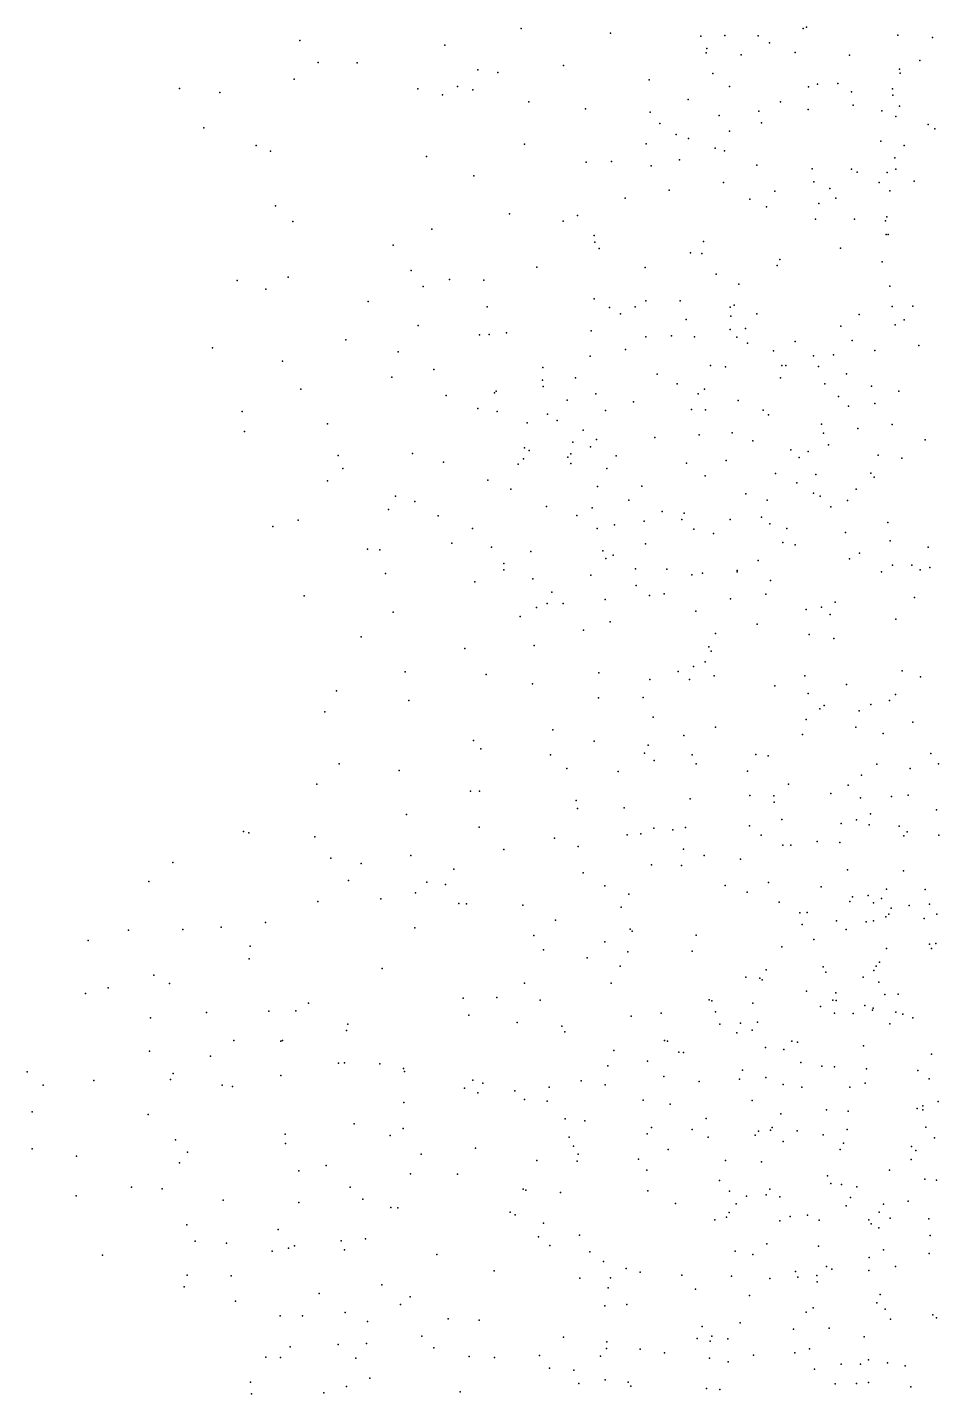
# Model space of a CAD drawing. Header units: metres. Extents: x -23.9 to 23.9, y -28.5 to 28.5.
# Drawn here: x -20.92 to -16.44, y 0.01 to 6.72 of the extents above; entities that cross this region are included whole.
import ezdxf

# ---------------------------------------------------------------- set-up
doc = ezdxf.new("R2010")
doc.units = ezdxf.units.M

msp = doc.modelspace()

# ---------------------------------------------------------------- linework, layer by layer
for p in [(-18.4946, 6.7185, -8.2096), (-17.1097, 6.7187, -8.3018), (-17.0937, 6.7243, 5.8687), (-19.5832, 6.659, -5.8795), (-18.0557, 6.6961, -8.9426), (-17.6125, 6.6803, -8.9571), (-17.4942, 6.6838, -3.307), (-17.3309, 6.6821, -7.4674), (-17.2749, 6.6479, -8.7238), (-16.6441, 6.6856, 5.3683), (-16.4739, 6.6745, -3.9175), (-18.8695, 6.636, -2.6265), (-17.5867, 6.5998, 6.7936), (-17.5827, 6.62, -4.6125), (-17.4142, 6.5893, 6.4244), (-17.1495, 6.6008, -0.5642), (-16.8818, 6.5879, -4.253), (-19.4924, 6.5516, -4.5759), (-19.3013, 6.5495, -2.6131), (-18.7084, 6.5159, -3.2587), (-18.2865, 6.5371, -3.5348), (-16.6361, 6.519, 9.2444), (-16.5368, 6.5607, -3.5916), (-19.6105, 6.4695, -3.1793), (-18.6092, 6.5019, -3.7475), (-17.8657, 6.4663, -4.7831), (-17.5535, 6.498, -7.6899), (-17.0388, 6.4455, 6.5889), (-16.9392, 6.4478, 5.5464), (-16.6329, 6.4994, -7.0113), (-20.1729, 6.4239, -5.2083), (-19.9752, 6.4045, -4.764), (-19.0033, 6.4225, -5.7451), (-18.881, 6.3932, -2.9729), (-18.8082, 6.4345, -5.3784), (-18.733, 6.4176, -4.3211), (-17.472, 6.4343, -4.2086), (-17.084, 6.4318, -7.0881), (-16.8727, 6.4077, -0.7393), (-16.671, 6.4225, 8.8497), (-16.6692, 6.3911, 2.1607), (-18.4567, 6.3576, -4.6776), (-18.1792, 6.3234, -7.8536), (-17.862, 6.3083, -8.8585), (-17.6748, 6.3691, -3.7698), (-17.3278, 6.3118, -3.337), (-17.2208, 6.3582, -8.3934), (-17.0843, 6.3202, 5.8972), (-16.8635, 6.3422, -3.8182), (-16.7233, 6.3138, 6.5963), (-16.6365, 6.3367, -1.4022), (-17.814, 6.2512, 6.0869), (-17.5228, 6.2909, 7.2139), (-17.3137, 6.2551, -7.3254), (-16.6541, 6.2866, 2.9787), (-16.4952, 6.2472, -6.7856), (-20.0546, 6.2308, -5.6039), (-17.7335, 6.1986, -4.4641), (-17.6726, 6.1788, -4.0956), (-17.4711, 6.2146, 5.9912), (-16.4629, 6.2258, 5.3993), (-19.7968, 6.1436, -5.8139), (-19.7263, 6.1165, -4.6701), (-18.4781, 6.1502, -4.3831), (-17.8802, 6.1519, -7.8879), (-17.5425, 6.1316, -8.5836), (-17.4968, 6.1173, -8.0965), (-16.7282, 6.1651, -7.0367), (-16.6138, 6.144, -8.3167), (-18.9596, 6.0897, -4.9213), (-18.1765, 6.0616, 6.5184), (-18.0505, 6.0658, -8.4312), (-17.8557, 6.0436, 7.2042), (-17.7172, 6.0738, -3.3016), (-17.3372, 6.0472, -3.9574), (-16.6594, 6.0833, -1.6749), (-18.727, 5.9949, -3.6335), (-17.066, 6.0288, -1.9403), (-16.8718, 6.0275, 5.8612), (-16.8435, 6.0131, 6.2347), (-16.6962, 6.0114, -3.1558), (-16.6539, 6.0281, -3.5447), (-17.7678, 5.9254, -3.6892), (-17.5005, 5.9619, -2.8962), (-17.2493, 5.9189, 5.9819), (-17.0572, 5.9663, 3.2339), (-16.9791, 5.9328, -4.0049), (-16.7358, 5.9615, 3.1056), (-16.6845, 5.9217, 1.9489), (-16.5648, 5.9695, 5.659), (-19.7027, 5.848, -4.898), (-17.984, 5.8845, 6.1279), (-17.371, 5.8809, 2.7131), (-17.2904, 5.8422, -2.412), (-17.0328, 5.8584, 2.4972), (-16.9488, 5.8859, 7.0181), (-19.6169, 5.7712, -5.9095), (-18.5519, 5.8083, -3.2334), (-18.289, 5.7725, -4.1792), (-18.2182, 5.8001, -3.3751), (-17.0485, 5.7819, -7.8047), (-16.8567, 5.7815, 3.453), (-16.7055, 5.7742, -7.9942), (-16.6993, 5.7941, -2.8917), (-18.9333, 5.7325, -5.6689), (-16.7014, 5.7073, -7.6465), (-16.6919, 5.7073, -1.5608), (-19.1246, 5.6542, -3.4818), (-18.1357, 5.7017, 6.4627), (-18.1336, 5.6691, 7.4092), (-18.1118, 5.6375, 6.9075), (-17.5992, 5.6726, 3.1924), (-16.9257, 5.6405, 6.3975), (-17.6632, 5.6162, 2.8213), (-17.6067, 5.6129, 6.0214), (-17.2238, 5.5836, 6.1036), (-16.722, 5.5725, 2.1238), (-19.0356, 5.5307, -5.1979), (-18.4184, 5.5465, 7.2257), (-17.8857, 5.544, 6.2083), (-17.5368, 5.5116, 7.4608), (-17.2371, 5.5545, -1.7306), (-19.8902, 5.4817, -5.9801), (-19.7493, 5.4385, -5.2278), (-19.6396, 5.4978, -6.2389), (-18.9762, 5.4521, -4.2708), (-18.8464, 5.4856, -6.087), (-18.679, 5.4829, -3.064), (-17.4255, 5.4633, -2.3292), (-16.6839, 5.4529, 3.5365), (-19.2471, 5.378, -3.8638), (-18.1364, 5.3907, 6.6737), (-17.8822, 5.3812, -3.3414), (-17.7135, 5.3817, -3.0435), (-18.6618, 5.3517, -4.4127), (-18.0612, 5.3478, 15.4709), (-18.0066, 5.3174, -4.123), (-17.9344, 5.3513, 7.8394), (-17.4687, 5.3506, -3.9944), (-17.4653, 5.3058, 15.6977), (-17.4492, 5.3597, 12.7099), (-17.3378, 5.3166, 7.2667), (-16.8351, 5.3144, -3.9143), (-16.6716, 5.3528, 16.2154), (-16.57, 5.3542, -3.449), (-19.0009, 5.2595, -3.1975), (-18.1515, 5.2341, 14.2181), (-17.684, 5.2891, 15.966), (-17.4679, 5.2406, 3.5053), (-17.3921, 5.2456, 6.7612), (-16.9251, 5.257, 12.2235), (-16.6584, 5.2632, 16.7206), (-16.6141, 5.2879, 11.5638), (-19.3564, 5.1902, -6.4002), (-18.7, 5.214, -5.4384), (-18.6522, 5.2157, -5.8024), (-18.5665, 5.2242, 6.9666), (-17.8822, 5.2042, -3.6506), (-17.7559, 5.2086, 13.339), (-17.6432, 5.2038, 15.138), (-17.4358, 5.2029, 7.6334), (-17.3834, 5.1728, 2.3833), (-17.1494, 5.1815, -3.9442), (-16.8693, 5.1864, -1.5931), (-20.0109, 5.1507, -5.5727), (-19.0995, 5.1302, -4.1209), (-18.1561, 5.1094, 13.1315), (-17.9821, 5.142, 13.8321), (-17.2553, 5.1361, 12.4978), (-17.0589, 5.1118, -2.9955), (-16.9613, 5.1154, 2.3209), (-16.7582, 5.1373, -2.8075), (-16.5418, 5.1613, 15.8465), (-19.6682, 5.0856, -5.1142), (-18.9237, 5.0437, -6.2451), (-18.3882, 5.0534, 15.4302), (-17.5648, 5.0642, -3.562), (-17.4906, 5.0564, -3.1818), (-17.2147, 5.0628, 15.5661), (-17.195, 5.0629, -1.8886), (-17.035, 5.0582, 16.4371), (-19.1302, 5.0065, -3.424), (-18.391, 4.9918, 7.7691), (-18.2287, 5.0023, 13.5492), (-17.8273, 5.0213, 7.9113), (-17.7288, 4.9731, 16.2371), (-17.2213, 5.0037, 11.985), (-17.0031, 4.9737, -3.3924), (-16.8975, 5.0234, 11.4054), (-19.5777, 4.948, -6.309), (-18.8643, 4.9159, 14.0881), (-18.626, 4.9301, 13.6191), (-18.6175, 4.9367, 7.4242), (-18.3877, 4.9604, 15.8923), (-18.1286, 4.925, -3.39), (-17.6252, 4.924, 3.3839), (-17.595, 4.9477, 12.2186), (-16.9358, 4.9117, -2.5442), (-16.7736, 4.9618, 16.9147), (-16.6398, 4.9367, 12.6005), (-19.8654, 4.8374, -5.9846), (-18.7083, 4.8518, -4.2128), (-18.613, 4.837, 7.0855), (-18.2695, 4.8937, 14.6935), (-18.08, 4.8425, -3.7163), (-17.9433, 4.8852, 12.2541), (-17.6584, 4.8482, 14.251), (-17.5888, 4.8465, 3.0263), (-17.4294, 4.8924, 3.8433), (-17.3053, 4.8446, 16.0585), (-16.887, 4.8632, 15.8557), (-16.7572, 4.8766, 3.4054), (-19.4471, 4.777, -3.0901), (-18.4654, 4.7822, -6.1472), (-18.366, 4.8245, -5.3716), (-18.318, 4.7938, -4.0785), (-17.2792, 4.822, 2.5663), (-17.0192, 4.7758, 16.7296), (-16.6719, 4.774, -1.4632), (-19.8547, 4.7388, -5.6069), (-18.1898, 4.7454, 7.9953), (-18.1244, 4.6998, -6.007), (-17.8389, 4.7099, 14.6026), (-17.6199, 4.7237, 6.7125), (-17.4586, 4.7329, 15.0099), (-17.0096, 4.731, 3.6737), (-16.8404, 4.7543, 2.65), (-16.5099, 4.6988, -2.1803), (-19.0294, 4.6321, -2.6896), (-18.478, 4.6591, -3.1763), (-18.4552, 4.6458, 15.3769), (-18.2405, 4.6871, 15.0666), (-18.155, 4.6639, 8.5015), (-17.3573, 4.6933, 7.1955), (-17.1699, 4.6499, 13.344), (-17.0855, 4.641, 2.9258), (-16.9855, 4.6737, -1.2672), (-19.3939, 4.6211, -3.7335), (-18.8764, 4.5883, 13.7526), (-18.5091, 4.5788, 13.435), (-18.4828, 4.6045, -5.1188), (-18.2656, 4.6139, 12.5495), (-18.2517, 4.5823, 7.6803), (-18.2505, 4.6295, 16.1249), (-18.0286, 4.6199, 3.31), (-17.6833, 4.5837, 16.2696), (-17.4874, 4.5978, 13.5217), (-17.1296, 4.6123, 11.5356), (-16.7404, 4.6237, -0.8549), (-16.6253, 4.6084, -1.7705), (-19.4459, 4.4979, -5.7555), (-19.3704, 4.558, -2.7518), (-18.6582, 4.5008, -2.7474), (-18.0745, 4.5572, 3.8339), (-17.5914, 4.5221, 13.9503), (-17.2454, 4.5336, 12.274), (-17.047, 4.5285, -1.6075), (-16.7777, 4.5349, 16.9357), (-16.7606, 4.5146, 11.3127), (-18.5452, 4.4567, 8.2644), (-18.1206, 4.4688, 13.3127), (-17.9025, 4.4716, 6.8287), (-17.3909, 4.4333, 16.0717), (-17.1402, 4.4874, 4.1114), (-17.0585, 4.4368, 13.0546), (-16.8484, 4.4561, 12.5316), (-19.112, 4.4225, -3.9395), (-19.0171, 4.3955, -6.2199), (-18.3708, 4.3707, 15.7952), (-18.1455, 4.364, 14.7282), (-17.966, 4.4025, 16.2006), (-17.287, 4.4025, 15.2827), (-17.0256, 4.4215, 16.5776), (-16.974, 4.3687, 16.1109), (-16.8925, 4.4007, 3.2869), (-19.5907, 4.3039, -2.8813), (-19.1471, 4.3571, -5.3467), (-18.9035, 4.3258, 14.1816), (-18.2212, 4.3267, -5.1213), (-17.8903, 4.2986, -5.7993), (-17.8015, 4.346, 7.4026), (-17.705, 4.3078, 14.3867), (-17.694, 4.3379, 15.0451), (-17.4683, 4.3074, 4.264), (-17.3145, 4.3184, 8.0506), (-19.7145, 4.2728, -3.3522), (-18.7345, 4.2637, 13.6698), (-18.1211, 4.2628, 8.8034), (-18.0372, 4.281, 3.1361), (-17.6461, 4.2594, 2.8975), (-17.5506, 4.2379, 12.3809), (-17.273, 4.2856, 15.6111), (-17.1906, 4.2624, 12.6389), (-16.9009, 4.2436, 11.5544), (-16.6932, 4.293, -1.9515), (-19.2497, 4.1622, -5.6471), (-18.8354, 4.1913, -3.9293), (-18.6402, 4.1719, 8.0395), (-17.885, 4.1877, 12.4943), (-17.2087, 4.1939, -5.8827), (-17.1492, 4.1828, -0.9004), (-16.6825, 4.2022, 16.7449), (-16.496, 4.1717, 12.3511), (-19.1891, 4.1586, -6.0014), (-18.4483, 4.1501, 7.656), (-18.0945, 4.1538, 15.3288), (-18.0797, 4.1155, -6.1743), (-18.0428, 4.1322, 15.8771), (-17.3308, 4.1052, 8.4277), (-16.8825, 4.1136, -5.8234), (-16.8331, 4.1425, 3.6587), (-19.1618, 4.0419, -2.6336), (-18.5805, 4.0912, 8.4587), (-18.5796, 4.0608, -2.789), (-18.1525, 4.0337, 13.6635), (-17.933, 4.0656, 4.0801), (-17.7786, 4.064, 8.8065), (-17.6565, 4.0359, 12.9746), (-17.6039, 4.0445, -5.9818), (-17.4338, 4.051, 7.7093), (-17.4334, 4.0568, -5.5293), (-16.7245, 4.0508, 12.0631), (-16.6703, 4.0837, -0.6097), (-16.576, 4.0833, 16.135), (-16.5347, 4.06, -5.4364), (-16.4877, 4.0721, 11.7415), (-18.7226, 4.0005, -5.0861), (-18.4381, 4.0162, 14.4553), (-17.9294, 3.9838, 13.9283), (-17.2703, 4.0072, -1.3557), (-19.5612, 3.9325, -3.5622), (-18.3672, 3.8951, 13.9676), (-18.3442, 3.9503, -5.1379), (-18.2892, 3.8949, 8.7102), (-18.0822, 3.9147, 3.4232), (-17.8648, 3.9335, 7.4852), (-17.7926, 3.9419, 3.0365), (-17.4661, 3.9172, 4.2387), (-17.2925, 3.9408, 8.1242), (-16.9517, 3.9016, -1.8398), (-16.5624, 3.9242, -1.9575), (-19.1243, 3.852, -5.7272), (-18.5007, 3.8314, -3.3598), (-18.4201, 3.8755, -6.2579), (-17.6368, 3.8563, 9.0703), (-17.0955, 3.8657, 4.4705), (-17.0201, 3.8768, 3.8797), (-16.9777, 3.8409, -5.308), (-18.1895, 3.7643, -5.9887), (-18.0575, 3.8053, -5.6548), (-17.3353, 3.7934, -5.247), (-16.655, 3.8178, -6.1391), (-19.2812, 3.7308, -3.6336), (-17.5402, 3.7468, 4.5721), (-17.0805, 3.7424, 3.4202), (-16.9593, 3.7232, -6.4645), (-18.7726, 3.6739, -5.4075), (-18.4308, 3.6889, 7.8598), (-17.5737, 3.6827, 3.2164), (-17.561, 3.6601, -6.4268), (-19.0645, 3.5586, -2.9465), (-17.7235, 3.5601, -5.4149), (-17.6485, 3.585, 7.8233), (-17.5903, 3.6076, 3.8125), (-16.6233, 3.5636, 4.3855), (-18.6668, 3.5465, -2.9912), (-18.4395, 3.5006, -3.71), (-18.114, 3.5546, 8.5355), (-17.863, 3.5207, 9.3977), (-17.6677, 3.5214, 6.3993), (-17.5465, 3.5391, 5.9346), (-17.2485, 3.4907, -0.674), (-17.1017, 3.5389, 9.3446), (-16.896, 3.4963, 9.0457), (-16.5325, 3.5352, -0.4036), (-19.4028, 3.4657, -3.2802), (-18.1152, 3.4313, 8.1443), (-17.8962, 3.4333, 5.998), (-17.0858, 3.4532, 4.9671), (-16.656, 3.4486, 4.7122), (-19.46, 3.3623, -3.6116), (-19.0477, 3.4189, -3.9754), (-17.0277, 3.3773, 6.0574), (-17.0058, 3.3942, 8.4761), (-16.834, 3.3684, 3.7839), (-16.7778, 3.3994, -6.3914), (-16.6859, 3.4185, -1.5152), (-17.8461, 3.3365, -6.0487), (-17.095, 3.3248, 6.5073), (-16.5702, 3.3116, 4.0903), (-18.7296, 3.2214, -4.0784), (-18.3396, 3.2741, -3.0657), (-17.6962, 3.2466, 9.5654), (-17.5409, 3.2867, -5.3036), (-17.1121, 3.2522, -1.3778), (-16.8507, 3.2869, 5.1584), (-16.7167, 3.257, -0.1828), (-18.6929, 3.1803, -2.7729), (-18.1358, 3.2183, 9.1914), (-17.8887, 3.1596, 6.6691), (-17.8709, 3.1982, 4.5182), (-16.483, 3.1579, 4.5009), (-19.389, 3.1069, -3.8828), (-18.3511, 3.1513, -3.8558), (-17.8414, 3.1243, 4.0981), (-17.6547, 3.1519, 8.2312), (-17.6352, 3.1077, 5.5236), (-17.3424, 3.1526, -6.4385), (-17.2812, 3.1469, 5.5678), (-16.7484, 3.1055, 5.5974), (-16.4441, 3.108, -2.1073), (-19.095, 3.0752, -4.0772), (-18.27, 3.0849, 5.5248), (-18.0185, 3.07, 8.4602), (-17.3835, 3.0706, -1.0966), (-16.8227, 3.0514, 9.674), (-16.584, 3.0845, -1.7433), (-19.4995, 3.0076, -3.1265), (-18.7442, 2.9732, 6.1824), (-18.7004, 2.9724, 6.7993), (-17.1816, 3.0077, 5.0375), (-16.9738, 2.9609, 8.5436), (-16.8879, 3.0028, -5.5027), (-16.5931, 2.9535, 9.9439), (-18.2245, 2.9267, 6.9133), (-18.2184, 2.8874, 5.1975), (-17.9883, 2.891, 9.2942), (-17.6655, 2.936, 4.7794), (-17.3716, 2.9519, 9.5359), (-17.2544, 2.9503, -5.4554), (-17.2516, 2.9183, 3.7098), (-16.8279, 2.9407, 6.0579), (-16.6756, 2.9465, 8.8352), (-19.0583, 2.8578, -2.7866), (-17.2152, 2.8347, -6.0437), (-16.8473, 2.8322, -0.1913), (-16.7783, 2.8614, 2.0692), (-16.4542, 2.8811, 0.8359), (-19.8592, 2.7757, 7.915), (-19.8329, 2.7686, 7.4312), (-18.7009, 2.7964, 7.5453), (-17.9747, 2.7594, 8.65), (-17.9079, 2.7634, 5.1405), (-17.8425, 2.7908, 6.8495), (-17.7493, 2.784, 4.2972), (-17.6882, 2.7947, -0.2712), (-17.3731, 2.8021, -0.14), (-17.3164, 2.7574, 7.1219), (-16.9229, 2.8136, 6.6928), (-16.7854, 2.8073, 1.6181), (-16.6373, 2.8019, 4.3296), (-16.615, 2.7531, -2.0352), (-16.5993, 2.774, 0.525), (-16.4438, 2.757, 5.7933), (-19.508, 2.7494, 7.56), (-18.5809, 2.6867, 8.0954), (-18.3317, 2.7428, -3.1192), (-18.2152, 2.7019, 7.5377), (-17.6972, 2.688, 9.3274), (-17.2087, 2.7087, -1.2213), (-17.1695, 2.7074, 4.8519), (-17.0406, 2.7267, 9.1593), (-16.9295, 2.7204, 9.6159), (-20.2056, 2.6234, 7.9264), (-19.4295, 2.6442, 7.9706), (-19.2808, 2.6173, -3.7794), (-19.0372, 2.6571, 6.2636), (-17.5967, 2.6574, 0.2045), (-17.418, 2.6397, 8.5164), (-18.8256, 2.5899, -3.9419), (-18.1897, 2.5718, 7.1453), (-17.8551, 2.6119, 8.996), (-17.708, 2.6076, -0.6869), (-16.8916, 2.5868, 4.4386), (-16.6166, 2.5814, -0.334), (-20.3248, 2.5301, 7.5212), (-19.343, 2.5349, -3.4036), (-18.9592, 2.527, 8.0904), (-18.8662, 2.5145, 7.1139), (-18.0835, 2.5084, -3.825), (-17.4922, 2.5092, 8.9651), (-17.2804, 2.5252, 4.2015), (-17.0218, 2.5027, 2.2034), (-16.7005, 2.4923, 5.9685), (-16.5106, 2.4905, -1.3879), (-19.4932, 2.4315, 8.2371), (-19.185, 2.4443, 7.8118), (-19.0135, 2.4745, -3.0648), (-18.8017, 2.4221, 5.8624), (-18.7633, 2.4201, 5.4735), (-17.9658, 2.4666, 7.7463), (-17.3849, 2.4776, 5.3998), (-17.227, 2.4279, 7.2871), (-16.881, 2.4315, -0.5421), (-16.8665, 2.4535, 7.0835), (-16.7896, 2.4605, 0.8306), (-16.7637, 2.4242, 8.0672), (-16.7243, 2.4465, 15.5604), (-16.4882, 2.4176, 8.5663), (-18.4876, 2.4136, -3.7355), (-18.0045, 2.4033, -0.6153), (-17.1262, 2.3749, 1.9043), (-17.0906, 2.3778, 0.2605), (-16.7041, 2.3554, -1.0194), (-16.6885, 2.3688, 1.2035), (-16.6769, 2.3982, 0.2779), (-16.5882, 2.4117, -1.8062), (-16.4536, 2.3693, 7.2982), (-20.4249, 2.2899, 7.9072), (-20.1566, 2.2938, -2.803), (-19.9694, 2.306, -2.4805), (-19.7505, 2.3277, 7.0287), (-19.0179, 2.3018, 6.149), (-18.3264, 2.3403, 5.0613), (-17.96, 2.2961, 0.2686), (-17.9489, 2.2857, 7.426), (-17.1153, 2.3175, 4.9776), (-16.9457, 2.336, 1.4361), (-16.8981, 2.2935, 15.2154), (-16.7999, 2.3306, 7.5381), (-16.7644, 2.3368, 9.066), (-16.5152, 2.3476, 15.8306), (-20.6222, 2.239, -2.4101), (-18.4323, 2.2645, -4.1607), (-18.0834, 2.2329, 7.0552), (-17.635, 2.2665, -0.8944), (-17.0575, 2.245, 14.3092), (-16.4884, 2.2218, 4.6467), (-16.4583, 2.2253, 14.6413), (-19.8308, 2.1491, -2.7906), (-19.8271, 2.2121, 8.3701), (-18.3845, 2.1942, 8.5413), (-18.1705, 2.1543, -0.415), (-17.9707, 2.1834, 5.082), (-17.6543, 2.1874, 7.6439), (-17.2142, 2.2088, -0.8488), (-16.7001, 2.2007, 9.4636), (-16.4787, 2.2009, 6.8923), (-19.1777, 2.102, 6.4814), (-18.0094, 2.1129, -3.1104), (-17.2914, 2.0956, 14.0713), (-17.0108, 2.1101, -3.9328), (-16.9986, 2.0848, 2.2503), (-16.7626, 2.0925, 15.7877), (-16.7513, 2.114, -3.382), (-16.7343, 2.1335, 13.5623), (-20.2995, 2.0696, 8.1482), (-20.2231, 2.0289, -1.9211), (-18.4792, 2.0295, -3.185), (-18.0532, 2.0304, -4.3833), (-17.392, 2.0599, 8.4526), (-17.3224, 2.0551, 8.0454), (-17.3105, 2.0462, -3.2184), (-16.8151, 2.0601, 0.01), (-16.7378, 2.0357, 2.9093), (-20.6347, 1.98, -2.0291), (-20.5242, 2.0075, -3.0473), (-18.7803, 1.9571, -3.5872), (-18.6145, 1.9592, 5.7345), (-18.4023, 1.9462, 5.3184), (-17.5716, 1.9476, 5.3088), (-17.0929, 1.9903, 13.4831), (-16.9634, 1.9464, 7.6868), (-16.949, 1.9829, 15.5023), (-16.7076, 1.9752, 7.2914), (-16.6432, 1.9766, 2.5829), (-20.0416, 1.8867, -3.133), (-19.7341, 1.8923, -2.111), (-19.6025, 1.8943, -3.1067), (-19.5391, 1.9317, 7.0026), (-17.8071, 1.8823, 8.8638), (-17.5583, 1.9429, 13.3046), (-17.5403, 1.89, 12.8635), (-17.3572, 1.9316, 5.0436), (-17.0243, 1.915, 1.8979), (-16.9564, 1.8828, 15.1471), (-16.9471, 1.9452, 8.0388), (-16.8633, 1.8817, -0.3551), (-16.806, 1.92, 8.7396), (-16.7695, 1.8968, 11.6719), (-16.7662, 1.9076, -3.0829), (-16.6536, 1.8878, 0.9001), (-20.3162, 1.8604, -1.5178), (-19.3463, 1.8296, 8.3997), (-18.7529, 1.8737, -3.9839), (-18.5152, 1.8376, 8.5564), (-18.2952, 1.8183, 5.959), (-17.954, 1.8683, 5.3478), (-17.5188, 1.8293, -4.08), (-17.4175, 1.834, 13.6513), (-17.3336, 1.838, 3.0759), (-16.6841, 1.831, 13.1728), (-16.6207, 1.8778, 4.9332), (-16.5712, 1.8603, 11.9814), (-19.9065, 1.7488, -1.426), (-19.6755, 1.7461, -3.4093), (-19.6678, 1.7489, -1.0593), (-19.3537, 1.7973, -2.7286), (-18.2807, 1.7911, 8.8348), (-17.7916, 1.748, -4.3336), (-17.7766, 1.745, 13.1336), (-17.4362, 1.7857, 7.0916), (-17.3594, 1.7989, 2.5305), (-17.1653, 1.7449, 11.6532), (-20.3217, 1.697, 7.7321), (-18.0398, 1.6989, -3.0567), (-17.7199, 1.6918, 0.5192), (-17.6973, 1.6904, 6.7585), (-17.294, 1.714, 8.2693), (-17.2039, 1.7045, 12.5601), (-17.1381, 1.7401, 0.4366), (-16.8133, 1.7231, 2.1651), (-16.4785, 1.6809, 10.7351), (-20.0207, 1.6714, 6.8946), (-19.3927, 1.637, -1.4404), (-19.3635, 1.6391, -0.8774), (-19.1891, 1.6334, 6.4527), (-19.0731, 1.6107, -2.9877), (-18.0698, 1.625, 6.8645), (-17.8751, 1.6473, 9.1299), (-17.1216, 1.6404, 14.6549), (-17.0185, 1.6229, 4.981), (-16.9549, 1.6198, 3.4543), (-20.9213, 1.5949, -2.6185), (-20.5947, 1.5529, -3.0926), (-20.2177, 1.5572, -1.1363), (-20.2055, 1.5861, -3.2172), (-19.6751, 1.5774, -1.882), (-19.0676, 1.5965, -2.5884), (-18.7317, 1.5537, -3.572), (-18.1996, 1.5511, 7.3039), (-17.7949, 1.5726, 13.4558), (-17.6202, 1.547, 5.3444), (-17.4228, 1.5582, 14.1283), (-17.4073, 1.6035, 8.804), (-17.2924, 1.5672, 2.2911), (-16.7992, 1.6102, -4.2115), (-16.5462, 1.6005, 1.9136), (-16.4913, 1.5603, 13.411), (-20.843, 1.5288, -2.1842), (-19.9639, 1.5294, -0.7485), (-19.914, 1.5226, 8.0027), (-18.7741, 1.5149, -2.3417), (-18.708, 1.4921, 6.3209), (-18.6828, 1.5398, -3.9957), (-18.5258, 1.5021, 8.8813), (-18.3575, 1.5201, -3.1611), (-18.0826, 1.5313, 5.6629), (-17.2071, 1.5322, -0.4051), (-17.1154, 1.5194, 8.5861), (-16.8809, 1.5196, -2.9046), (-16.8058, 1.5387, 15.1834), (-19.0719, 1.4448, -1.0647), (-18.4782, 1.4583, -2.7917), (-18.3673, 1.4501, 0.1139), (-17.8959, 1.4558, 7.5714), (-17.7628, 1.4361, -0.4361), (-17.3608, 1.4538, 11.9946), (-16.5503, 1.4142, -3.0897), (-16.5214, 1.4271, -0.4532), (-16.4458, 1.4489, 3.331), (-20.898, 1.3985, -1.601), (-20.3281, 1.3845, 7.4165), (-18.2794, 1.3635, 6.6715), (-18.1821, 1.3536, 0.7312), (-17.5859, 1.3662, 12.5949), (-17.2199, 1.389, 0.5571), (-16.9951, 1.4082, 2.1356), (-16.889, 1.4018, 0.853), (-16.5211, 1.4078, -4.0018), (-19.6553, 1.2882, 8.2655), (-19.3151, 1.339, -0.597), (-19.139, 1.2827, -2.1484), (-19.0754, 1.3161, 8.6766), (-17.8753, 1.2905, 13.0481), (-17.8552, 1.3221, 0.8655), (-17.6557, 1.311, 13.6839), (-17.3459, 1.2844, 3.3322), (-17.3295, 1.303, -4.1669), (-17.2698, 1.3075, -2.9625), (-17.2625, 1.3215, 14.3672), (-17.1386, 1.3057, 12.353), (-17.0111, 1.2848, 11.1666), (-16.8928, 1.3122, -0.3918), (-16.5074, 1.3229, 4.9221), (-20.8974, 1.2168, -1.982), (-20.1933, 1.26, 6.9967), (-19.6535, 1.2432, -2.1013), (-18.7192, 1.2191, -1.1912), (-18.2596, 1.2747, -0.2527), (-18.2373, 1.2301, 7.0024), (-17.7721, 1.2138, -3.7946), (-17.577, 1.2736, 6.5645), (-17.2083, 1.2528, -0.0841), (-16.9275, 1.2135, -4.1855), (-16.9115, 1.2448, 3.4965), (-16.5776, 1.2283, 14.5825), (-16.5565, 1.2085, 8.6627), (-16.4645, 1.2704, 2.2915), (-20.6799, 1.18, -1.2171), (-20.1729, 1.1481, -3.3926), (-20.1349, 1.2, 7.8331), (-18.9863, 1.1901, -1.6581), (-18.4181, 1.1589, 0.5442), (-18.2206, 1.1562, -3.61), (-18.2155, 1.19, -3.9686), (-17.9192, 1.1656, 9.2877), (-17.4917, 1.1591, -3.1967), (-17.3139, 1.1528, 5.6104), (-16.5787, 1.1641, 13.3736), (-19.5879, 1.1091, 6.7481), (-19.4525, 1.135, -3.6263), (-19.0381, 1.0938, -3.334), (-18.8081, 1.0925, -0.8554), (-17.8769, 1.1124, 6.1555), (-16.99, 1.0838, 5.1414), (-16.6857, 1.1126, -3.1651), (-20.4092, 1.0287, -2.6972), (-20.2582, 1.0204, -0.8391), (-19.3345, 1.0278, 8.508), (-18.4858, 1.018, -1.6981), (-18.4714, 1.0129, 6.862), (-17.872, 1.0102, 7.552), (-17.5211, 1.0612, 0.8585), (-17.4712, 1.0093, 2.7068), (-17.2739, 1.0178, 12.186), (-16.9736, 1.0461, 0.703), (-16.9212, 1.041, 2.208), (-16.8465, 1.0294, 14.2962), (-16.5126, 1.0669, 13.8589), (-16.4553, 1.0632, 0.8355), (-20.6818, 0.9861, -2.2312), (-19.9596, 0.9646, 6.9252), (-19.5871, 0.9536, 7.9844), (-19.2735, 0.969, -2.1065), (-18.3015, 1.0015, -2.1369), (-17.7376, 0.9477, 13.2432), (-17.4386, 0.9465, 7.9022), (-17.3877, 0.9842, 3.1091), (-17.2908, 0.9899, 9.5826), (-17.2244, 0.981, 12.6012), (-16.8769, 0.978, 12.7023), (-16.7153, 0.945, -3.7509), (-16.5933, 0.96, -0.3269), (-19.1361, 0.9285, 7.0648), (-19.1014, 0.9261, -0.6536), (-18.5496, 0.9063, 8.3524), (-18.5245, 0.893, 8.8294), (-17.4855, 0.8803, -0.3505), (-17.4729, 0.9045, 13.6006), (-17.1735, 0.885, -3.8068), (-17.0885, 0.8904, 11.2984), (-16.8987, 0.9361, 6.9266), (-16.7358, 0.905, 4.949), (-16.6826, 0.8761, 2.3885), (-20.1373, 0.8435, -2.315), (-19.6894, 0.8207, -1.8847), (-18.3853, 0.8514, -0.0862), (-17.5437, 0.8672, 12.8436), (-17.2249, 0.8627, 6.1333), (-17.0302, 0.866, 0.4044), (-16.7862, 0.8679, 3.6482), (-16.7754, 0.8481, 13.317), (-16.7376, 0.8288, 11.2289), (-16.4923, 0.8723, 3.2512), (-20.0969, 0.7624, -2.7226), (-19.9434, 0.7532, 7.3186), (-19.6088, 0.7395, 7.1027), (-19.3795, 0.7643, 7.5846), (-19.2601, 0.7748, 8.2456), (-18.4106, 0.7843, -3.1587), (-18.3541, 0.7424, 0.504), (-18.2082, 0.7933, -2.7881), (-17.2874, 0.7494, 7.3214), (-16.4863, 0.7904, 8.8877), (-20.5518, 0.6951, -1.4171), (-19.718, 0.7138, -2.5049), (-19.6379, 0.7281, -0.5359), (-19.3633, 0.7199, -3.355), (-18.9098, 0.6971, 8.1751), (-18.157, 0.7103, 7.0268), (-17.444, 0.7145, 3.3329), (-17.3571, 0.6971, 13.1256), (-17.0342, 0.738, 5.4229), (-16.7854, 0.6823, 12.2278), (-16.7144, 0.7206, 0.4244), (-16.4898, 0.7027, 0.0791), (-18.6278, 0.6178, -0.7335), (-18.0907, 0.6626, -0.255), (-17.9794, 0.6289, -2.9883), (-17.9104, 0.6102, 8.9753), (-17.1467, 0.6146, 3.8362), (-16.9945, 0.6385, 1.0589), (-16.9689, 0.6249, 6.6867), (-16.7862, 0.6187, 5.1628), (-16.6564, 0.6389, 1.2175), (-20.1514, 0.5384, -1.8022), (-20.1366, 0.5954, -1.2408), (-19.9203, 0.5922, -3.031), (-19.1794, 0.5488, -0.5767), (-18.2071, 0.5809, -1.6164), (-18.0558, 0.5831, -2.1722), (-17.7054, 0.5968, 9.2541), (-17.4616, 0.5907, 2.9979), (-17.2737, 0.5791, 0.0906), (-17.1365, 0.5869, 2.6925), (-17.0431, 0.5945, 11.8345), (-17.041, 0.5638, 1.6618), (-19.4869, 0.5064, -2.8728), (-19.0403, 0.4902, -3.3904), (-18.0678, 0.5345, 0.58), (-17.6385, 0.5278, 0.6198), (-17.3739, 0.497, 1.2535), (-16.7307, 0.5008, 0.8465), (-19.8987, 0.4685, -0.9224), (-19.36, 0.4134, -2.4468), (-19.0881, 0.4524, 7.5193), (-18.0842, 0.4457, 0.0902), (-17.976, 0.4526, 8.6719), (-17.0944, 0.4141, -0.1565), (-17.0608, 0.4358, 0.7679), (-16.7473, 0.4595, 5.8751), (-16.7065, 0.4288, 0.0844), (-19.6791, 0.3971, -1.4922), (-19.5691, 0.3959, -3.2733), (-19.2494, 0.3684, -3.7619), (-18.8536, 0.3819, -0.5401), (-18.7021, 0.3754, 6.951), (-17.606, 0.3444, 6.8734), (-17.4196, 0.3628, 9.3605), (-16.982, 0.3366, -3.3936), (-16.6809, 0.3804, 2.6253), (-16.473, 0.4007, 5.3194), (-16.4543, 0.3872, 1.6496), (-18.9829, 0.2974, 6.7577), (-18.2872, 0.2913, -3.5962), (-18.074, 0.2694, -2.3299), (-17.6296, 0.2849, 1.4968), (-17.5657, 0.2717, 9.0621), (-17.5581, 0.2972, -3.1104), (-17.4796, 0.2843, -3.4964), (-17.1578, 0.331, -3.0114), (-16.8091, 0.2926, 3.9576), (-19.63, 0.2443, -3.5726), (-19.3947, 0.2559, -1.7735), (-19.2554, 0.2614, 7.155), (-18.9249, 0.2397, -3.796), (-18.4055, 0.2014, 7.0602), (-18.0754, 0.2358, -1.9513), (-17.9106, 0.2325, 0.7957), (-17.7908, 0.2148, -1.2912), (-17.3528, 0.2035, 6.6335), (-17.151, 0.2141, -2.0489), (-17.0792, 0.235, 2.6124), (-19.7493, 0.1933, -4.1067), (-19.6781, 0.1913, -2.7905), (-19.3067, 0.1881, -0.2516), (-18.7511, 0.1968, 8.0377), (-18.6258, 0.1918, 6.676), (-18.3555, 0.1401, -0.7978), (-18.1055, 0.1982, -1.6044), (-17.5701, 0.1888, 0.527), (-17.4778, 0.1711, -0.2061), (-17.0537, 0.1353, 6.7928), (-16.9221, 0.1595, -2.3575), (-16.8281, 0.1595, 6.0416), (-16.7892, 0.1812, 9.5859), (-16.6951, 0.1661, -3.2879), (-16.6085, 0.1514, 5.5059), (-19.8256, 0.0715, -3.1999), (-19.2386, 0.0908, -2.4054), (-18.2364, 0.1293, -0.3864), (-18.0816, 0.0822, 7.204), (-17.9689, 0.0711, 6.733), (-16.7889, 0.0695, -3.6718), (-19.8194, 0.0142, -0.6351), (-19.4646, 0.0185, 6.9122), (-19.3535, 0.0497, -4.4731), (-18.7944, 0.0231, -4.1613), (-18.2116, 0.0643, 0.9677), (-17.9565, 0.0518, 1.6514), (-17.5842, 0.0391, -2.6343), (-17.5195, 0.0355, 3.4061), (-16.9519, 0.0626, -2.7016), (-16.8474, 0.0642, 1.9771), (-16.581, 0.0485, -0.2383)]:
    msp.add_point(p)

doc.saveas('drawing.dxf')
